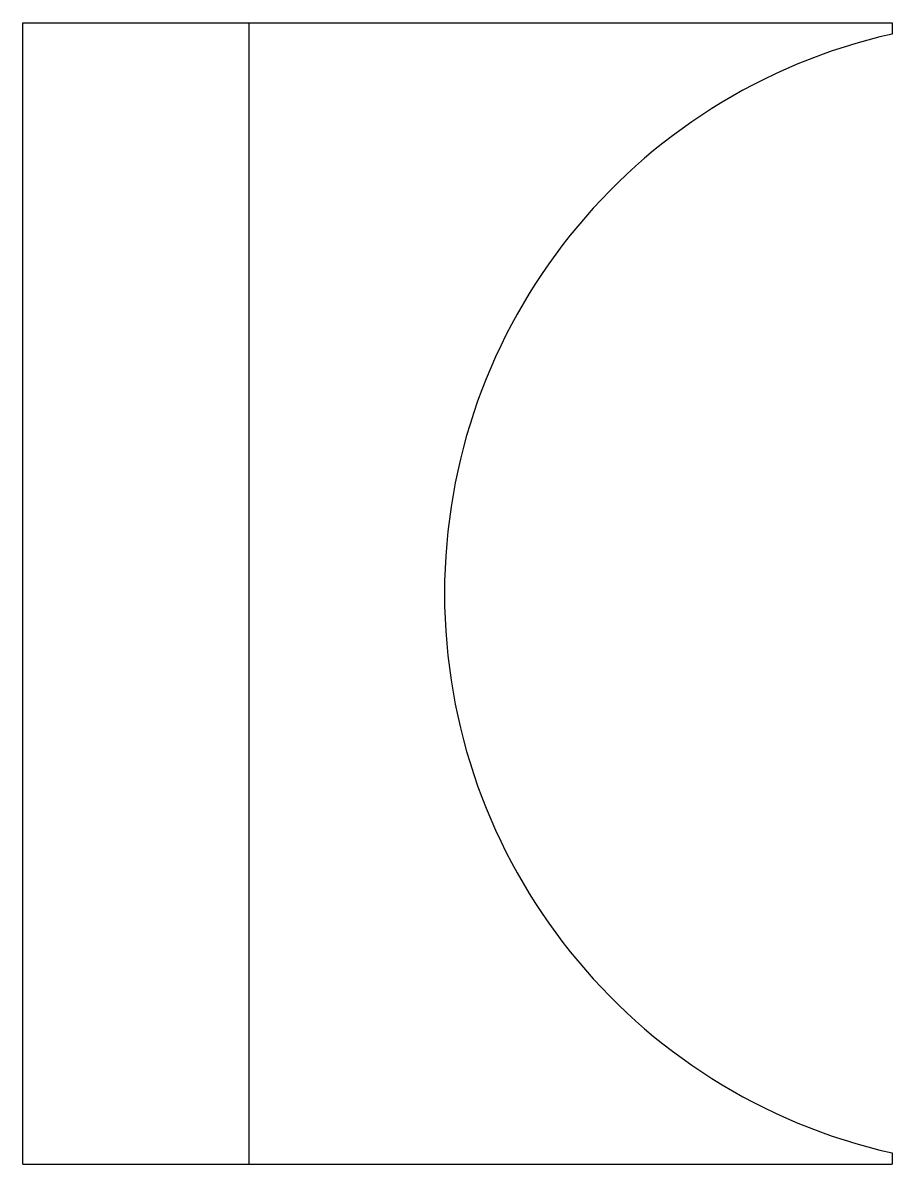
# Model space of a CAD drawing. Header units: millimetres. Extents: x -178 to -22, y -102 to 102.
import ezdxf

# ---------------------------------------------------------------- set-up
doc = ezdxf.new("R2010")
doc.units = ezdxf.units.MM

msp = doc.modelspace()

# ---------------------------------------------------------------- linework, layer by layer
for p, q in [((-177.86208, -102), (-177.86208, 102)), ((-177.86208, 102), (-22.5, 102)), ((-22.5, 102), (-22.5, 100)), ((-177.86208, -102), (-22.5, -102)), ((-22.5, -100), (-22.5, -102))]:
    msp.add_line(p, q)
at = {"color": 1}
msp.add_line((-137.438346, -102), (-137.438346, 102), dxfattribs=at)
msp.add_arc((0, 0), 102.5, 102.680384, 257.319616)

doc.saveas('drawing.dxf')
